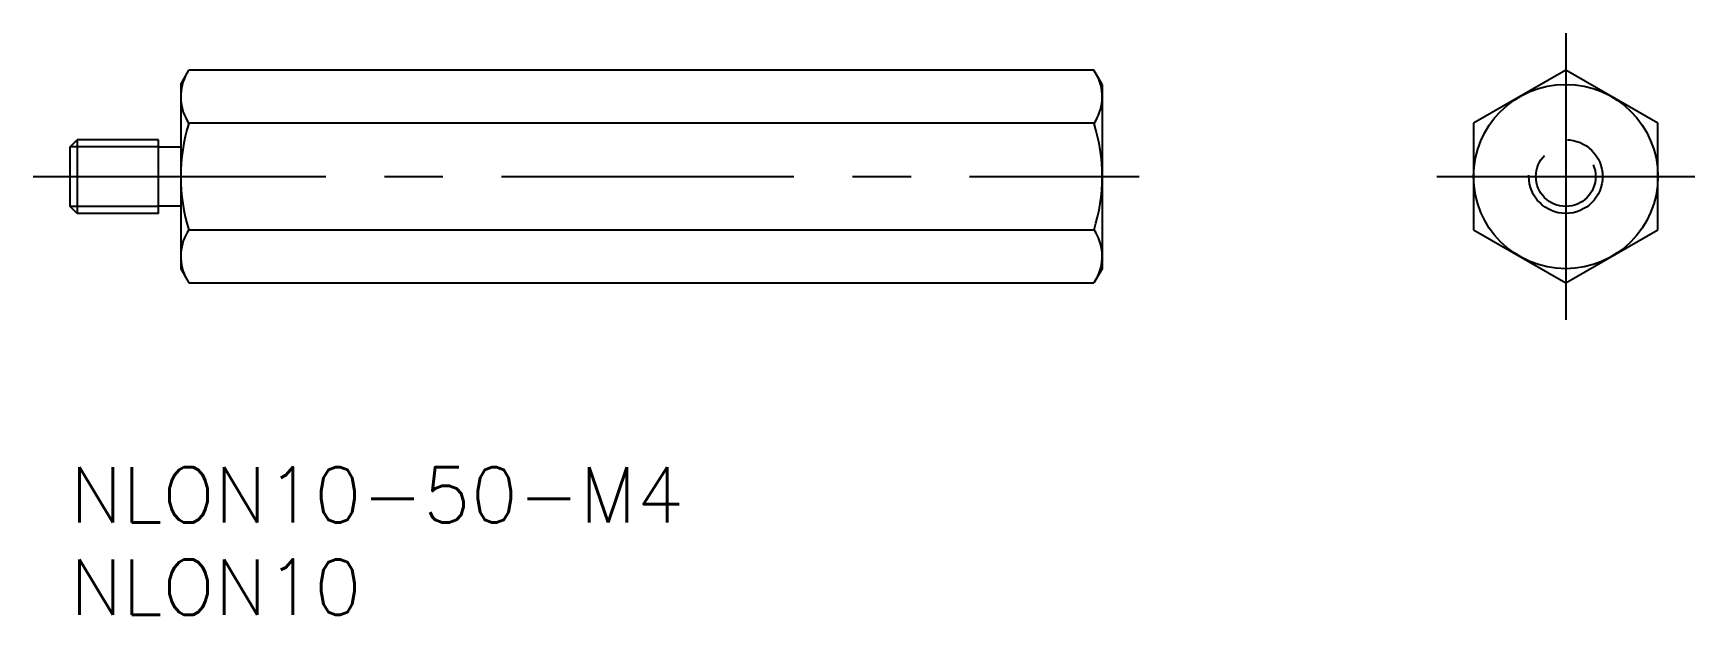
# Model space of a CAD drawing. Extents: x -2 to 88.1, y -8 to 23.5.
import ezdxf

# ---------------------------------------------------------------- set-up
doc = ezdxf.new("R2010")
doc.units = 0
doc.header["$LTSCALE"] = 0.5
doc.linetypes.add('CENTER', pattern=[50.8, 31.75, -6.35, 6.35, -6.35])
doc.linetypes.add('DASHED', pattern=[19.05, 12.7, -6.35])
for name, color, linetype in [('MSM_CENTER', 1, 'CENTER'), ('MSM_CONTINUOUS', 7, 'CONTINUOUS'), ('MSM_DASHED', 4, 'DASHED'), ('MSM_NARROW', 5, 'CONTINUOUS'), ('MSM_PART_NUMBER', 7, 'CONTINUOUS')]:
    doc.layers.add(name, color=color, linetype=linetype)
doc.styles.get("Standard").update_dxf_attribs({"font": 'txt.shx', "height": 3, "bigfont": 'bigfont.shx'})

# ---------------------------------------------------------------- blocks, each defined once
blk = doc.blocks.new('*U4')
at = {"layer": 'MSM_PART_NUMBER'}
blk.add_text('NLON10-50-M4', height=3, dxfattribs=at).set_placement((0, -3))
blk = doc.blocks.new('*U5')
at = {"layer": 'MSM_PART_NUMBER'}
blk.add_text('NLON10', height=3, dxfattribs=at).set_placement((0, -8))

msp = doc.modelspace()

# ---------------------------------------------------------------- linework, layer by layer
at = {"layer": 'MSM_CENTER'}
for p, q in [((81.148, 23.543), (81.148, 7.996)), ((-2, 15.769), (58, 15.769)), ((74.148, 15.769), (88.148, 15.769))]:
    msp.add_line(p, q, dxfattribs=at)
at = {"layer": 'MSM_CONTINUOUS'}
for p, q in [((6, 20.769), (6.447, 21.543)), ((6, 20.769), (6, 10.769)), ((55.553, 21.543), (6.447, 21.543)), ((56, 20.769), (55.553, 21.543)), ((56, 20.769), (56, 10.769)), ((81.148, 21.543), (76.148, 18.656)), ((86.148, 18.656), (81.148, 21.543)), ((55.553, 18.656), (6.447, 18.656)), ((76.148, 18.656), (76.148, 12.882)), ((86.148, 12.882), (86.148, 18.656)), ((0, 17.39), (0.379, 17.769)), ((0, 14.148), (0, 17.39)), ((4.8, 17.769), (0.379, 17.769)), ((0.379, 17.769), (0.379, 13.769)), ((4.8, 13.769), (4.8, 17.769)), ((6, 17.369), (4.8, 17.369)), ((0.379, 13.769), (0, 14.148)), ((4.8, 13.769), (0.379, 13.769)), ((6, 14.169), (4.8, 14.169)), ((6.447, 12.882), (55.553, 12.882)), ((76.148, 12.882), (81.148, 9.996)), ((81.148, 9.996), (86.148, 12.882)), ((6, 10.769), (6.447, 9.996)), ((6.447, 9.996), (55.553, 9.996)), ((56, 10.769), (55.553, 9.996))]:
    msp.add_line(p, q, dxfattribs=at)
msp.add_circle((81.148, 15.769), 5, dxfattribs=at)
for centre, radius, start, end in [((8.556, 20.099), 2.556, 154.38425, 214.38425), ((53.444, 20.099), 2.556, 325.61575, 25.61575), ((15.553, 15.769), 9.553, 162.41205, 197.58795), ((46.447, 15.769), 9.553, 342.41205, 17.58795), ((8.556, 11.439), 2.556, 145.61575, 205.61575), ((53.444, 11.439), 2.556, 334.38425, 34.38425)]:
    msp.add_arc(centre, radius, start, end, dxfattribs=at)
at = {"layer": 'MSM_DASHED'}
for radius in [2, 1.621]:
    msp.add_circle((81.148, 15.769), radius, dxfattribs=at)
at = {"layer": 'MSM_NARROW'}
for p, q in [((4.8, 17.39), (0, 17.39)), ((4.8, 14.148), (0, 14.148))]:
    msp.add_line(p, q, dxfattribs=at)

# ---------------------------------------------------------------- block references
at = {"layer": 'MSM_CONTINUOUS'}
for name in ['*U4', '*U5']:
    msp.add_blockref(name, (0, 0), dxfattribs=at)

doc.saveas('drawing.dxf')
